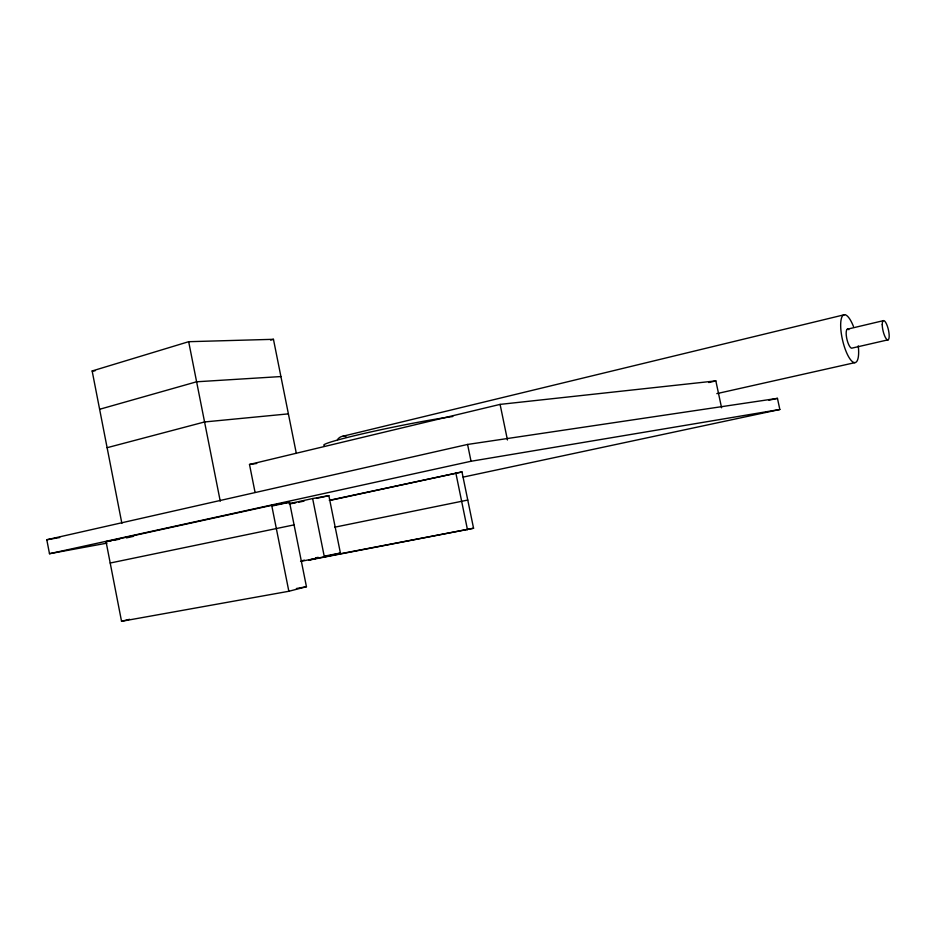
<?xml version="1.0" encoding="UTF-8"?>
<svg xmlns="http://www.w3.org/2000/svg" width="936" height="936" viewBox="0 0 936 936"><rect width="100%" height="100%" fill="white"/><g stroke="black" fill="none" stroke-linecap="round" stroke-linejoin="round"><path stroke-width="1.4" d="M121.867 523.353L92.149 370.972L188.674 341.698L273.452 339.312L296.326 453.422M270.656 340.131L273.452 339.312M99.614 409.289L196.607 381.783L280.917 376.553M107.113 447.7L204.563 421.96L288.393 413.864M288.85 591.271L306.446 586.72L289.54 502.199L271.709 505.358L106.049 541.663L121.54 621.305L288.85 591.271L271.709 505.358M121.54 621.305L129.601 619.304M342.822 436.246L844.553 314.695M315.292 558.593L308.623 560.149L473.557 528.243L461.986 471.919L329.285 500.327M255.048 492.324L249.502 464.467L500.093 404.387L715.841 380.894L721.574 407.78M847.244 329.226L883.21 320.709M312.636 498.549L328.852 495.67L340.411 553.071L324.336 556.85L312.636 498.549L289.013 503.708M301.685 560.793L304.399 560.161M888.264 339.78L852.275 348.052A9.793 2.89 76.9 0 1 846.624 337.837A9.793 2.89 76.9 0 1 848.858 329.671M708.751 382.52L715.841 380.894M106.961 543.137L49.491 553.714L46.8 539.756L467.579 444.448L777.453 398.362L779.84 409.488L463.168 477.103M716.824 393.635L854.977 362.63M49.491 553.714L471.03 461.261L779.84 409.488M126.465 537.884L133.555 536.328M272.528 505.92L289.54 502.199M298.525 502.281L304.036 501.076M316.45 498.373L328.852 495.67M768.901 400.222L777.453 398.362M330.221 500.35L461.986 471.919M467.766 500.058L334.69 527.202M110.202 563.027L294.079 524.874M315.42 557.868L318.205 557.341M325.143 556.007L340.411 553.071M300.55 561.401L473.557 528.243M106.049 541.663L111.478 540.669M114.192 540.177L119.621 539.183M296.431 588.522L306.446 586.72M290.277 503.802L295.776 502.819M46.8 539.756L59.717 537.521M249.502 464.467L256.71 463.472M92.149 370.972L95.039 370.831M500.093 404.387L507.452 439.978M467.579 444.448L471.03 461.261M455.844 473.008L467.474 529.717M188.674 341.698L220.252 501.181M324.301 445.466A73.956 3.814 -11.5 0 1 368.105 432.537A73.956 3.814 -11.5 0 1 452.813 416.508M337.463 439.627A20.182 11.782 76.9 0 1 345.981 436.539M858.265 345.852A24.558 7.254 76.9 0 1 850.122 359.131A24.558 7.254 76.9 0 1 840.832 321.598A24.558 7.254 76.9 0 1 853.457 326.442M882.238 324.722A9.922 2.726 76.9 0 0 887.562 339.897A9.922 2.726 76.9 0 0 887.363 326.137A9.922 2.726 76.9 0 0 882.238 324.722"/></g></svg>
